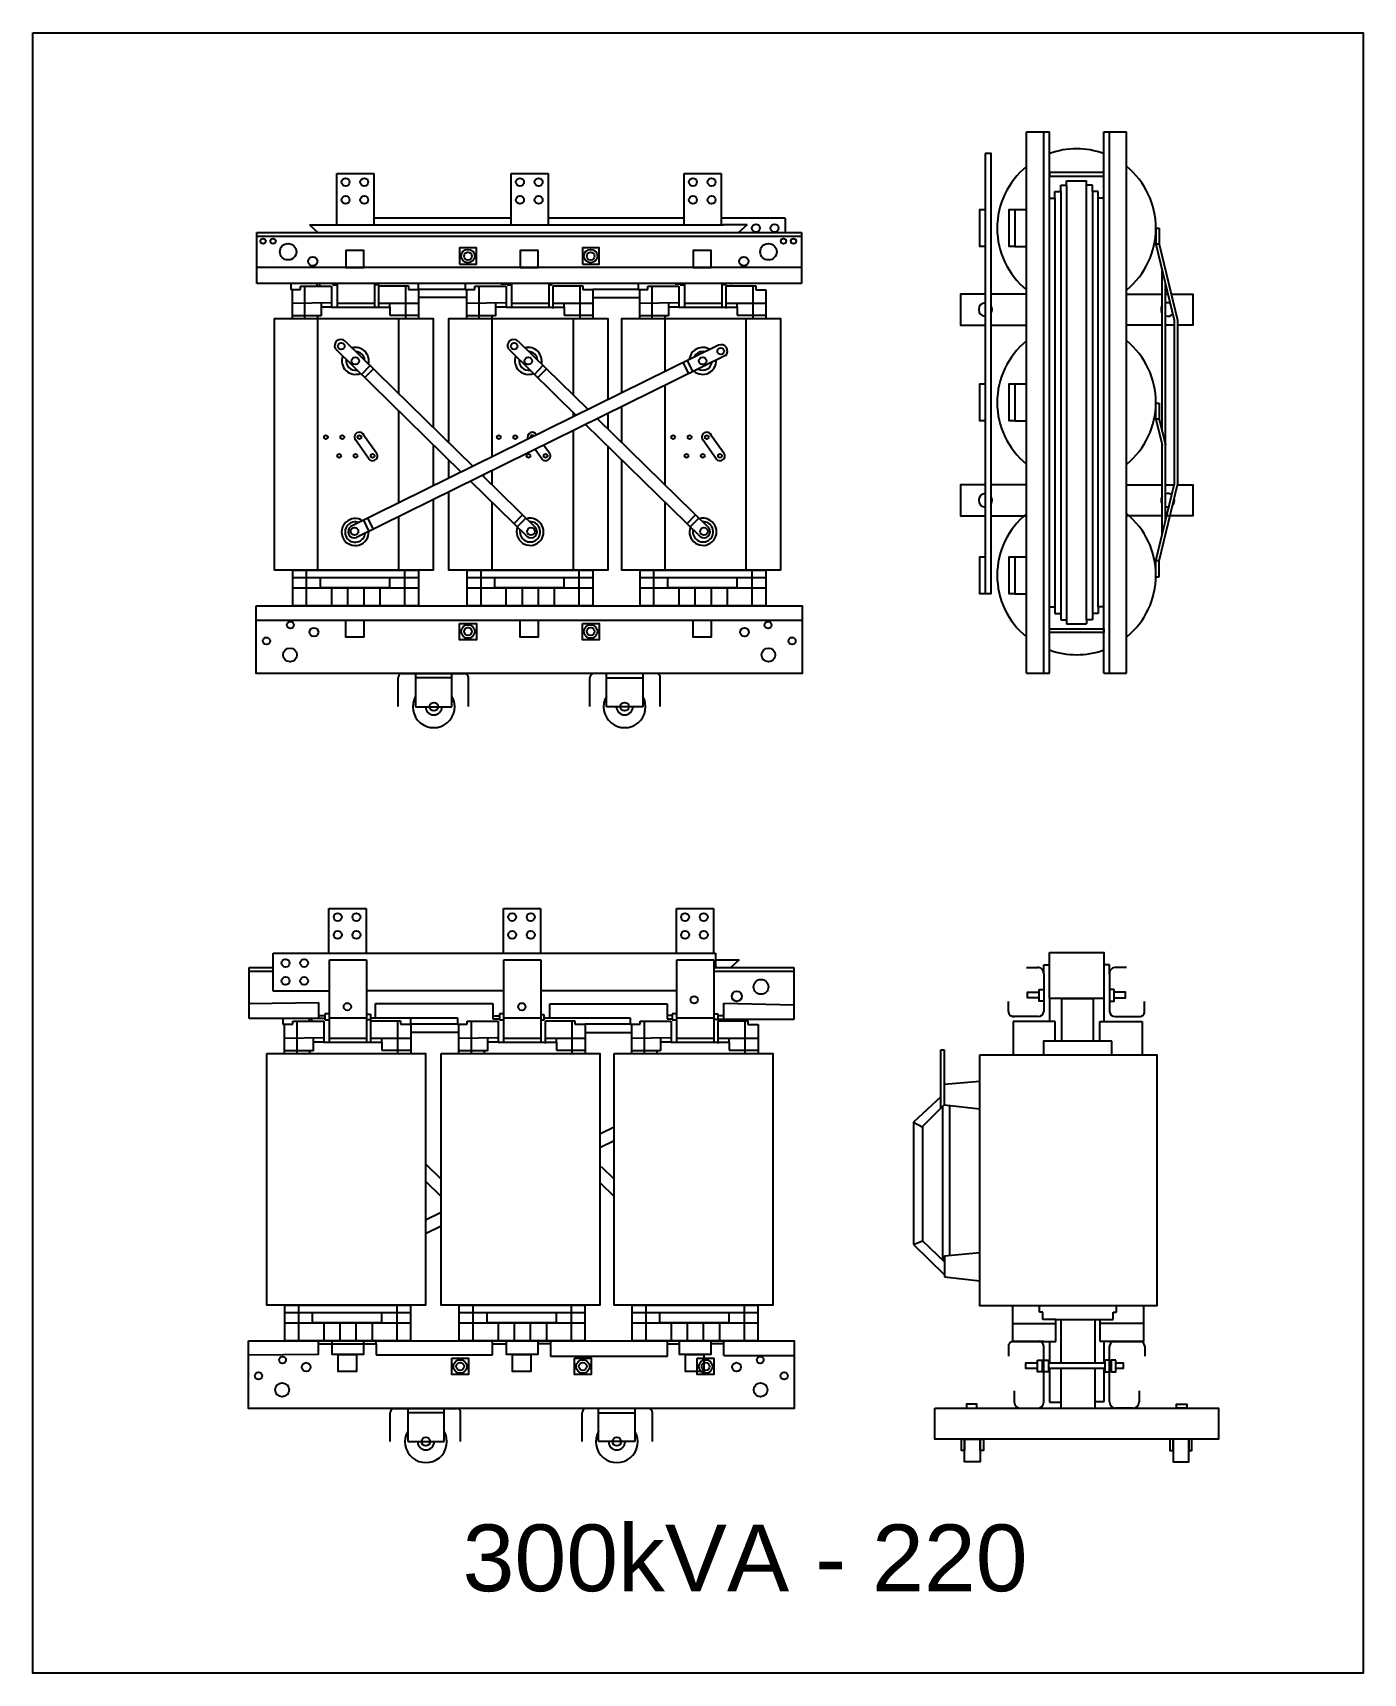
# Model space of a CAD drawing. Header units: millimetres. Extents: x 18098 to 54149, y 8095 to 18524.
# Drawn here: x 32515 to 35624, y 14689 to 18524 of the extents above; entities that cross this region are included whole.
import ezdxf

# ---------------------------------------------------------------- set-up
doc = ezdxf.new("R2010")
doc.units = ezdxf.units.MM
for name, color, linetype in [('BOBINA', 2, 'Continuous'), ('CULATRA', 1, 'Continuous'), ('DETALHE', 3, 'Continuous'), ('L1', 1, 'Continuous'), ('L2', 2, 'Continuous')]:
    doc.layers.add(name, color=color, linetype=linetype)
doc.styles.get("Standard").update_dxf_attribs({"font": 'arial.ttf'})

msp = doc.modelspace()

# ---------------------------------------------------------------- linework, layer by layer
at = {"layer": 'BOBINA'}
for points in [[(33451, 17432.3), (33451, 17267.7), (33080.1, 17267.7), (33080.1, 17856), (33451, 17856), (33451, 17601.2)], [(33487.6, 17565.4), (33487.6, 17856), (33858.6, 17856), (33858.6, 17665.4)], [(33891.7, 17681.7), (33891.7, 17856), (34262.6, 17856), (34262.6, 17267.7), (33891.7, 17267.7), (33891.7, 17434)], [(33891.7, 17565.4), (33891.7, 17649.6)], [(33858.6, 17633.3), (33858.6, 17597.9)], [(33451, 17560.9), (33451, 17521.7)], [(33487.6, 17482.5), (33487.6, 17525.1)], [(33858.6, 17557.5), (33858.6, 17450.3)], [(33891.7, 17434), (33891.7, 17525.1)], [(33451, 17521.7), (33451, 17464.4)], [(33858.6, 17450.3), (33858.6, 17267.7), (33487.6, 17267.7), (33487.6, 17450.3)]]:
    msp.add_lwpolyline(points, dxfattribs=at)
for points in [[(33061.8, 16138.2), (33432.7, 16138.2), (33432.7, 15549.8), (33061.8, 15549.8)], [(33469.3, 16138.2), (33840.3, 16138.2), (33840.3, 15549.8), (33469.3, 15549.8)], [(33873.4, 16138.2), (34244.3, 16138.2), (34244.3, 15549.8), (33873.4, 15549.8)], [(34727.9, 16135), (35141.4, 16135), (35141.4, 15547.7), (34727.9, 15547.7)]]:
    msp.add_lwpolyline(points, close=True, dxfattribs=at)
at = {"layer": 'CULATRA'}
for p, q in [((33161.9, 18074.4), (33181.6, 18056.9)), ((33633.3, 18090.6), (33312.3, 18090.6)), ((34037.3, 18090.6), (33719.8, 18090.6)), ((34273.1, 18090.6), (34123.9, 18090.6)), ((34184.3, 18074.4), (34128.5, 18074.4)), ((34184.3, 18074.4), (34164.5, 18056.9)), ((34273.1, 18090.6), (34273.1, 18056.9)), ((33038.8, 17937.9), (33038.8, 18056.9)), ((33038.8, 18056.9), (34311.5, 18056.9)), ((33038.8, 18048.2), (34311.5, 18048.2)), ((34311.5, 18056.9), (34311.5, 17937.9)), ((34311.5, 17975.2), (33038.8, 17975.2)), ((34311.5, 17937.9), (33038.8, 17937.9)), ((33118.2, 17937.9), (33118.2, 17924)), ((33118.2, 17924), (33121.9, 17924)), ((33179.1, 17937.9), (33179.1, 17931.6)), ((33185.2, 17937.9), (33185.2, 17931.6)), ((33216.3, 17937.9), (33216.3, 17934.7)), ((33216.3, 17934.7), (33226.9, 17934.7)), ((33322.3, 17934.2), (33313.4, 17934.2)), ((33322.3, 17937.9), (33322.3, 17934.2)), ((33416.7, 17924), (33416.7, 17938.8)), ((33525.7, 17924), (33416.7, 17924)), ((33525.7, 17937.9), (33525.7, 17924)), ((33525.7, 17924), (33529.4, 17924)), ((33608.6, 17937.9), (33608.6, 17937.1)), ((33608.6, 17937.1), (33623.8, 17937.1)), ((33623.8, 17937.9), (33623.8, 17934.7)), ((33623.8, 17934.7), (33634.5, 17934.7)), ((33727.7, 17933.8), (33720.9, 17933.8)), ((33727.7, 17937.9), (33727.7, 17933.8)), ((33929.8, 17924), (33824.2, 17924)), ((33929.8, 17938.8), (33929.8, 17924)), ((33929.8, 17924), (33933.5, 17924)), ((34015.9, 17937.9), (34015.9, 17936.5)), ((34015.9, 17936.5), (34027.9, 17936.5)), ((34027.9, 17937.9), (34027.9, 17934.7)), ((34027.9, 17934.7), (34038.5, 17934.7)), ((34134.2, 17934.9), (34125, 17934.9)), ((34134.2, 17937.9), (34134.2, 17934.9)), ((34148, 17935.2), (34148, 17937.9)), ((33416.7, 17905.7), (33529.4, 17905.7)), ((33824.2, 17904.8), (33933.5, 17904.8)), ((33180.5, 17856), (33180.5, 17267.7)), ((33370.1, 17856), (33370.1, 17680.5)), ((33588, 17856), (33588, 17583.7)), ((33777.6, 17856), (33777.6, 17677.1)), ((33992.1, 17856), (33992.1, 17731.3)), ((34181.7, 17856), (34181.7, 17267.7)), ((33245.2, 17802.9), (33543.9, 17510.2)), ((34117.6, 17793.2), (33258.4, 17369.4)), ((33649.3, 17802.9), (33812.7, 17642.8)), ((33222.4, 17784.8), (33516.5, 17496.7)), ((34133.6, 17769), (33271.8, 17343.9)), ((33626.5, 17784.8), (33785.3, 17629.3)), ((34044.5, 17757.1), (34057.3, 17731.2)), ((33303.4, 17745.9), (33283.2, 17725.3)), ((33311.2, 17738.2), (33291.1, 17717.6)), ((33707.4, 17745.9), (33687.3, 17725.3)), ((33715.3, 17738.2), (33695.1, 17717.6)), ((34034.7, 17752.2), (34047.5, 17726.4)), ((33992.1, 17699.2), (33992.1, 17467)), ((33370.1, 17640.2), (33370.1, 17442.5)), ((33777.6, 17636.8), (33777.6, 17625.5)), ((33807.1, 17607.9), (34074.4, 17346.1)), ((33834.5, 17621.4), (34095, 17366.2)), ((33300.7, 17527.6), (33269.2, 17571.9)), ((33286.7, 17586.4), (33318.7, 17541.5)), ((33588, 17583.7), (33588, 17532)), ((33690.8, 17586.4), (33692.7, 17583.6)), ((33777.6, 17593.4), (33777.6, 17445.8)), ((34112.3, 17527.6), (34080.8, 17571.9)), ((34098.3, 17586.4), (34130.3, 17541.5)), ((33704.8, 17527.6), (33689.1, 17549.7)), ((33709.7, 17559.9), (33722.8, 17541.5)), ((33565.8, 17488.9), (33691, 17366.2)), ((33568.5, 17490.2), (33568.5, 17486.2)), ((33588, 17499.9), (33588, 17467)), ((33538.4, 17475.4), (33670.4, 17346.1)), ((33370.1, 17442.5), (33370.1, 17424.5)), ((33588, 17426.7), (33588, 17267.7)), ((33777.6, 17445.8), (33777.6, 17267.7)), ((33992.1, 17426.7), (33992.1, 17384.4)), ((33287.9, 17384.1), (33300.8, 17358.3)), ((33297.5, 17388.9), (33310.4, 17363.1)), ((33370.1, 17392.4), (33370.1, 17267.7)), ((33659.7, 17396.8), (33639.6, 17376.2)), ((33667.4, 17389.3), (33647.2, 17368.7)), ((33992.1, 17384.4), (33992.1, 17267.7)), ((34063.8, 17396.8), (34043.6, 17376.2)), ((34071.5, 17389.3), (34051.3, 17368.7)), ((33037.5, 17150.6), (34312.9, 17150.6)), ((33409.7, 17026.3), (33409.7, 16948.5)), ((33494.7, 16948.5), (33494.7, 17026.3)), ((33855.7, 16948.5), (33855.7, 17026.3)), ((33940.6, 17026.3), (33940.6, 16948.5)), ((33494.7, 17015.7), (33409.7, 17015.7)), ((33855.7, 17015.7), (33940.6, 17015.7)), ((33409.7, 16948.5), (33494.7, 16948.5)), ((33940.6, 16948.5), (33855.7, 16948.5)), ((34110.2, 16372.7), (34110.2, 16339)), ((33020.5, 16220), (33020.5, 16339)), ((33020.5, 16339), (33077.3, 16339)), ((34106.7, 16339), (34293.2, 16339)), ((34110.2, 16356.5), (34166, 16356.5)), ((34166, 16356.5), (34146.2, 16339)), ((34293.2, 16339), (34293.2, 16217.3)), ((33020.5, 16330.3), (33077.3, 16330.3)), ((34106.7, 16330.3), (34293.2, 16330.3)), ((33020.5, 16254.5), (33182.5, 16257.4)), ((33182.5, 16257.4), (33182.5, 16220)), ((33295.1, 16284.7), (33616.2, 16284.7)), ((33702.6, 16284.7), (34020.2, 16284.7)), ((33198, 16220), (33020.5, 16220)), ((33099.9, 16220), (33099.9, 16206.1)), ((33160.8, 16220), (33160.8, 16213.7)), ((33166.9, 16220), (33166.9, 16213.7)), ((33182.5, 16226.3), (33198, 16226.3)), ((33208.6, 16230.9), (33198, 16230.9)), ((33198, 16230.9), (33198, 16216.8)), ((33295.1, 16229.6), (33304, 16229.6)), ((33304, 16229.6), (33304, 16216.3)), ((33304, 16220.9), (33507.4, 16220.9)), ((33316.1, 16220.9), (33316.1, 16254.6)), ((33316.1, 16254.6), (33590.3, 16254.6)), ((33398.4, 16206.1), (33398.4, 16220.9)), ((33507.4, 16220.9), (33507.4, 16206.1)), ((33590.3, 16254.6), (33590.3, 16219.2)), ((33590.3, 16226.2), (33605.5, 16226.2)), ((33590.3, 16219.2), (33605.5, 16219.2)), ((33616.2, 16230.9), (33605.5, 16230.9)), ((33605.5, 16230.9), (33605.5, 16216.8)), ((33702.6, 16229.2), (33709.4, 16229.2)), ((33709.4, 16229.2), (33709.4, 16215.9)), ((33709.4, 16220.9), (33911.5, 16220.9)), ((33723.8, 16220.9), (33723.8, 16254.3)), ((33723.8, 16254.3), (33997.6, 16254.3)), ((33911.5, 16220.9), (33911.5, 16206.1)), ((33997.6, 16254.3), (33997.6, 16218.6)), ((34009.6, 16226.7), (33997.6, 16226.7)), ((34020.2, 16230.9), (34009.6, 16230.9)), ((34009.6, 16230.9), (34009.6, 16216.8)), ((34106.7, 16230.5), (34115.9, 16230.5)), ((34115.9, 16230.5), (34115.9, 16217.1)), ((34115.9, 16226.3), (34129.7, 16226.3)), ((34129.7, 16217.3), (34129.7, 16255.7)), ((34129.7, 16255.7), (34293.2, 16251.8)), ((33099.9, 16206.1), (33103.6, 16206.1)), ((33198, 16216.8), (33208.6, 16216.8)), ((33304, 16216.3), (33295.1, 16216.3)), ((33507.4, 16206.1), (33398.4, 16206.1)), ((33398.4, 16187.8), (33511.1, 16187.8)), ((33507.4, 16206.1), (33511.1, 16206.1)), ((33605.5, 16216.8), (33616.2, 16216.8)), ((33709.4, 16215.9), (33702.6, 16215.9)), ((33911.5, 16206.1), (33805.9, 16206.1)), ((33805.9, 16186.9), (33915.2, 16186.9)), ((33911.5, 16206.1), (33915.2, 16206.1)), ((33997.6, 16218.6), (34009.6, 16218.6)), ((34009.6, 16216.8), (34020.2, 16216.8)), ((34115.9, 16217.1), (34106.7, 16217.1)), ((34293.2, 16217.3), (34116.6, 16217.3)), ((34804.7, 15547.7), (34804.7, 15465)), ((34867.5, 15533.2), (34867.5, 15547.7)), ((34875.7, 15533.2), (34867.5, 15533.2)), ((34875.7, 15515.9), (34875.7, 15533.2)), ((35039.4, 15515.9), (35039.4, 15533.2)), ((35039.4, 15533.2), (35047.6, 15533.2)), ((35047.6, 15533.2), (35047.6, 15547.7)), ((35110.4, 15547.7), (35110.4, 15465)), ((34804.7, 15506.4), (34905.7, 15506.4)), ((34905.7, 15515.9), (34875.7, 15515.9)), ((34905.7, 15465), (34905.7, 15515.9)), ((34905.7, 15515.9), (35009.4, 15515.9)), ((34917.7, 15515.9), (34917.7, 15414.7)), ((34997.2, 15515.9), (34997.2, 15414.7)), ((35009.4, 15465), (35009.4, 15515.9)), ((35009.4, 15515.9), (35039.4, 15515.9)), ((35110.4, 15506.4), (35009.4, 15506.4)), ((33183.1, 15434.3), (33183.1, 15466.2)), ((33183.1, 15459), (33214.8, 15459)), ((33214.8, 15459), (33317.5, 15459)), ((33317.5, 15459), (33317.5, 15466.2)), ((33317.5, 15459), (33317.5, 15433.3)), ((33589.5, 15433.3), (33589.5, 15466.2)), ((33589.5, 15459.3), (33622.3, 15459.3)), ((33695.7, 15459.7), (33725, 15459.7)), ((33725, 15466.2), (33725, 15430.4)), ((33998.1, 15430.4), (33998.1, 15466.2)), ((33998.1, 15459.2), (34026.4, 15459.2)), ((34099.7, 15459.9), (34129.9, 15459.9)), ((34129.9, 15431.9), (34129.9, 15466.2)), ((34891.2, 15465), (34891.2, 15414.7)), ((35019, 15414.7), (35019, 15465)), ((33183.1, 15434.3), (33019.2, 15432.8)), ((33317.5, 15433.3), (33589.5, 15433.3)), ((33725, 15430.4), (33998.1, 15430.4)), ((34129.9, 15431.9), (34294.6, 15431.9)), ((34891.2, 15401.4), (34891.2, 15322.5)), ((34917.7, 15401.4), (34917.7, 15308.8)), ((34997.2, 15401.4), (34997.2, 15308.8)), ((35019, 15324.7), (35019, 15401.4)), ((33391.4, 15308.4), (33391.4, 15230.6)), ((33476.4, 15230.6), (33476.4, 15308.4)), ((33837.4, 15230.6), (33837.4, 15308.4)), ((33922.3, 15308.4), (33922.3, 15230.6)), ((34891.2, 15322.5), (34917.7, 15322.5)), ((34997.2, 15324.7), (35019, 15324.7)), ((33476.4, 15297.8), (33391.4, 15297.8)), ((33837.4, 15297.8), (33922.3, 15297.8)), ((33391.4, 15230.6), (33476.4, 15230.6)), ((33922.3, 15230.6), (33837.4, 15230.6))]:
    msp.add_line(p, q, dxfattribs=at)
for points in [[(33512.5, 17982.5), (33551.7, 17982.5), (33551.7, 18020.8), (33512.5, 18020.8)], [(33799.4, 17982.5), (33838.5, 17982.5), (33838.5, 18020.8), (33799.4, 18020.8)], [(33037.5, 17184.1), (34312.9, 17184.1), (34312.9, 17026.3), (33037.5, 17026.3)], [(33512.5, 17143.3), (33551.7, 17143.3), (33551.7, 17105.1), (33512.5, 17105.1)], [(33799.4, 17143.3), (33838.5, 17143.3), (33838.5, 17105.1), (33799.4, 17105.1)], [(33019.2, 15466.2), (34294.6, 15466.2), (34294.6, 15308.4), (33019.2, 15308.4)], [(33494.2, 15425.5), (33533.4, 15425.5), (33533.4, 15387.2), (33494.2, 15387.2)], [(33781.1, 15425.5), (33820.2, 15425.5), (33820.2, 15387.2), (33781.1, 15387.2)], [(34067.8, 15425.5), (34107, 15425.5), (34107, 15387.2), (34067.8, 15387.2)], [(34622.8, 15308.8), (35285.9, 15308.8), (35285.9, 15236.5), (34622.8, 15236.5)], [(34697, 15308.8), (34721.1, 15308.8), (34721.1, 15317.8), (34697, 15317.8)], [(35211.7, 15308.8), (35187.6, 15308.8), (35187.6, 15317.8), (35211.7, 15317.8)], [(34685, 15236.5), (34692.4, 15236.5), (34692.4, 15209.9), (34685, 15209.9)], [(34692.4, 15236.5), (34729.1, 15236.5), (34729.1, 15183.4), (34692.4, 15183.4)], [(34729.1, 15236.5), (34736.5, 15236.5), (34736.5, 15209.9), (34729.1, 15209.9)], [(35179.7, 15236.5), (35172.2, 15236.5), (35172.2, 15209.9), (35179.7, 15209.9)], [(35216.3, 15236.5), (35179.7, 15236.5), (35179.7, 15183.4), (35216.3, 15183.4)], [(35223.8, 15236.5), (35216.3, 15236.5), (35216.3, 15209.9), (35223.8, 15209.9)]]:
    msp.add_lwpolyline(points, close=True, dxfattribs=at)
for points in [[(34740.9, 17912.9), (34682.9, 17912.9), (34682.9, 17840.6), (34740.9, 17840.6)], [(34837.1, 17912.9), (34754.7, 17912.9)], [(35071.2, 17912.9), (35154.1, 17912.9)], [(35161.9, 17912.9), (35167.9, 17912.9)], [(35175.6, 17912.9), (35225.5, 17912.9), (35225.5, 17840.6), (35190.3, 17840.6)], [(34754.7, 17840.6), (34837.1, 17840.6)], [(35154.1, 17840.6), (35071.2, 17840.6)], [(35182.6, 17840.6), (35161.9, 17840.6)], [(34740.9, 17467), (34682.9, 17467), (34682.9, 17394.7), (34740.9, 17394.7)], [(34837.1, 17467), (34754.7, 17467)], [(35071.2, 17467), (35154.1, 17467)], [(35161.9, 17467), (35182.6, 17467)], [(35190.3, 17467), (35225.5, 17467), (35225.5, 17394.7), (35161.9, 17394.7)], [(34754.7, 17394.7), (34837.1, 17394.7)], [(35154.1, 17394.7), (35071.2, 17394.7)]]:
    msp.add_lwpolyline(points, dxfattribs=at)
for centre, radius in [((33053.3, 18036.6), 6.21), ((33076.6, 18036.6), 6.21), ((33111.9, 18011.8), 19.2), ((34234.3, 18011.8), 19.2), ((34269.5, 18036.6), 6.21), ((34292.8, 18036.6), 6.21), ((33169.4, 17989.5), 10.8), ((33532.1, 18001.7), 15.8), ((33532.1, 18001.7), 9.16), ((33818.9, 18001.7), 15.8), ((33818.9, 18001.7), 9.16), ((34176.8, 17989.5), 10.8), ((33236.1, 17791.3), 7.78), ((33640.1, 17791.3), 7.78), ((33269, 17756.7), 8.67), ((33673.1, 17756.7), 8.67), ((34080.6, 17756.7), 8.67), ((34122.7, 17779.3), 7.78), ((33200.2, 17578.5), 4.45), ((33238.5, 17578.5), 4.45), ((33278.5, 17578.5), 4.45), ((33604.2, 17578.5), 4.45), ((33642.6, 17578.5), 4.45), ((34011.7, 17578.5), 4.45), ((34050.1, 17578.5), 4.45), ((34090.1, 17578.5), 4.45), ((33231.1, 17534.9), 4.45), ((33269.4, 17534.9), 4.45), ((33309.4, 17534.9), 4.45), ((33673.5, 17534.9), 4.45), ((33713.5, 17534.9), 4.45), ((34042.6, 17534.9), 4.45), ((34081, 17534.9), 4.45), ((34121, 17534.9), 4.45), ((33267, 17358.1), 8.94), ((33679.4, 17358.1), 8.94), ((34083.4, 17358.1), 8.94), ((33117.1, 17139.4), 8.06), ((33532.1, 17124.2), 15.8), ((33818.9, 17124.2), 15.8), ((34233.3, 17139.4), 8.06), ((33061.1, 17102.1), 8.48), ((33172.3, 17122.9), 10.2), ((33532.1, 17124.2), 9.16), ((33818.9, 17124.2), 9.16), ((34178.1, 17122.9), 10.2), ((34289.3, 17102.1), 8.48), ((33116.3, 17069.4), 16.1), ((34234.1, 17069.4), 16.1), ((33452.2, 16948.5), 10.1), ((33898.2, 16948.5), 10.1), ((34216.9, 16293.6), 17.4), ((34060.7, 16263.4), 8.61), ((34160.5, 16271.5), 11.8), ((33250.3, 16247.2), 8.61), ((33657.8, 16247.2), 8.61), ((33098.8, 15421.6), 8.06), ((33154, 15405), 10.2), ((33513.8, 15406.3), 15.8), ((33513.8, 15406.3), 9.16), ((33800.6, 15406.3), 15.8), ((33800.6, 15406.3), 9.16), ((34087.4, 15406.3), 15.8), ((34087.4, 15406.3), 9.16), ((34159.8, 15405), 10.2), ((34215, 15421.6), 8.06), ((33042.8, 15384.2), 8.48), ((34271, 15384.2), 8.48), ((33098, 15351.6), 16.1), ((34215.8, 15351.6), 16.1), ((33433.9, 15230.6), 10.1), ((33879.9, 15230.6), 10.1)]:
    msp.add_circle(centre, radius, dxfattribs=at)
for centre, radius, start, end in [((33235.1, 17792.2), 14.7, 46.642, 210.024), ((33639.2, 17792.2), 14.7, 46.642, 210.024), ((34123.8, 17779.9), 14.7, 311.8674, 115.2494), ((33269, 17756.7), 31.5, 159.0021, 292.1868), ((33269, 17756.7), 31.5, 159.0021, 292.1868), ((33269, 17756.7), 21.7, 170.7808, 280.4081), ((33269, 17756.7), 31.5, 346.7722, 104.4167), ((33269, 17756.7), 31.5, 346.7722, 104.4167), ((33269, 17756.7), 21.7, 4.2638, 86.9251), ((33673.1, 17756.7), 31.5, 159.0021, 292.1868), ((33673.1, 17756.7), 31.5, 159.0021, 292.1868), ((33673.1, 17756.7), 21.7, 170.7808, 280.4081), ((33673.1, 17756.7), 31.5, 346.7722, 104.4167), ((33673.1, 17756.7), 31.5, 346.7722, 104.4167), ((33673.1, 17756.7), 21.7, 4.2638, 86.9251), ((34080.6, 17756.7), 31.5, 57.4747, 175.1192), ((34080.6, 17756.7), 31.5, 57.4747, 175.1192), ((34080.6, 17756.7), 31.5, 229.7046, 2.8893), ((34080.6, 17756.7), 31.5, 229.7046, 2.8893), ((34080.6, 17756.7), 21.7, 74.9663, 157.6276), ((34080.6, 17756.7), 21.7, 241.4833, 351.1106), ((33278.5, 17578.5), 11.4, 26.9095, 215.3387), ((33682.6, 17578.5), 11.4, 26.9095, 205.7743), ((33682.6, 17578.5), 4.45, 27.4774, 205.0295), ((34090.1, 17578.5), 11.4, 26.9095, 215.3387), ((33309.4, 17534.9), 11.4, 210.637, 35.4323), ((33713.5, 17534.9), 11.4, 210.637, 35.4323), ((34121, 17534.9), 11.4, 210.637, 35.4323), ((33268.6, 17356.6), 31.7, 56.8542, 2.7277), ((33268.6, 17356.6), 23.7, 69.111, 353.8189), ((33266.7, 17357.5), 14.5, 124.871, 290.4644), ((33677.3, 17357.2), 31.7, 159.3603, 105.2339), ((33677.3, 17357.2), 23.7, 168.2691, 92.9771), ((34081.4, 17357.2), 31.7, 159.3603, 105.2339), ((34081.4, 17357.2), 23.7, 168.2691, 92.9771), ((33679.4, 17357.5), 14.5, 231.6236, 37.217), ((34083.5, 17357.5), 14.5, 231.6236, 37.217), ((33452.2, 16948.5), 49, 150.1435, 29.8565), ((33452.2, 16948.5), 19.3, 180, 0), ((33898.2, 16948.5), 49, 150.1435, 29.8565), ((33898.2, 16948.5), 19.3, 180, 0), ((33433.9, 15230.6), 49, 150.1435, 29.8565), ((33433.9, 15230.6), 19.3, 180, 0), ((33879.9, 15230.6), 49, 150.1435, 29.8565), ((33879.9, 15230.6), 19.3, 180, 0)]:
    msp.add_arc(centre, radius, start, end, dxfattribs=at)
at = {"layer": 'DETALHE'}
for p, q in [((33377.4, 17026.3), (33524.7, 17026.3)), ((33973, 17026.3), (33825.7, 17026.3)), ((33368.8, 16949.1), (33368.8, 17015.8)), ((33533.3, 16949.1), (33533.3, 17015.8)), ((33817.1, 16949.1), (33817.1, 17015.8)), ((33981.6, 16949.1), (33981.6, 17015.8)), ((34837.1, 16339.1), (34863.6, 16339.1)), ((35071.2, 16339.1), (35044.7, 16339.1)), ((34877.5, 16324.4), (34877.5, 16235.8)), ((35030.9, 16324.4), (35030.9, 16235.8)), ((34795.2, 16235.8), (34795.2, 16259.2)), ((35113.2, 16235.8), (35113.2, 16259.2)), ((34864.2, 16224.2), (34804.7, 16224.2)), ((35044.2, 16224.2), (35103.6, 16224.2)), ((34795.2, 15453.4), (34795.2, 15430)), ((34804.7, 15465), (34905.7, 15465)), ((34877.5, 15465), (34804.7, 15465)), ((34877.5, 15323.4), (34877.5, 15453.4)), ((35110.4, 15465), (35009.4, 15465)), ((35104, 15465), (35009.4, 15465)), ((35031.3, 15465), (35104, 15465)), ((35031.3, 15323.4), (35031.3, 15453.4)), ((35113.5, 15453.4), (35113.5, 15430)), ((34808.5, 15349.3), (34808.5, 15323.4)), ((35100.3, 15349.3), (35100.3, 15323.4)), ((33359.1, 15308.4), (33506.4, 15308.4)), ((33954.7, 15308.4), (33807.4, 15308.4)), ((34822.3, 15308.8), (34863.6, 15308.8)), ((35086.4, 15308.8), (35045.1, 15308.8)), ((33350.5, 15231.3), (33350.5, 15297.9)), ((33515, 15231.3), (33515, 15297.9)), ((33798.8, 15231.3), (33798.8, 15297.9)), ((33963.3, 15231.3), (33963.3, 15297.9))]:
    msp.add_line(p, q, dxfattribs=at)
for centre, radius, start, end in [((33379.5, 17015.8), 10.7, 101.207, 180), ((33522.6, 17015.8), 10.7, 0, 78.793), ((33827.8, 17015.8), 10.7, 101.207, 180), ((33970.9, 17015.8), 10.7, 0, 78.793), ((34862.8, 16324.4), 14.7, 0, 93.3125), ((35045.6, 16324.4), 14.7, 86.6875, 180), ((34806.9, 16235.8), 11.7, 180, 277.5762), ((34864.2, 16237.5), 13.3, 269.8365, 352.5873), ((35044.1, 16237.5), 13.3, 187.4127, 270.1635), ((35101.4, 16235.8), 11.7, 262.4238, 0), ((34806.9, 15453.4), 11.7, 82.4238, 180), ((34865.7, 15453.4), 11.7, 0, 97.5762), ((35043, 15453.4), 11.7, 82.4238, 180), ((35101.8, 15453.4), 11.7, 0, 97.5762), ((33361.2, 15297.9), 10.7, 101.207, 180), ((33504.3, 15297.9), 10.7, 0, 78.793), ((33809.5, 15297.9), 10.7, 101.207, 180), ((33952.6, 15297.9), 10.7, 0, 78.793), ((34823.2, 15323.4), 14.7, 180, 273.3125), ((34862.8, 15323.4), 14.7, 266.6875, 0), ((35046, 15323.4), 14.7, 180, 273.3125), ((35085.6, 15323.4), 14.7, 266.6875, 0)]:
    msp.add_arc(centre, radius, start, end, dxfattribs=at)
at = {"layer": 'L1'}
for p, q in [((34837.1, 17027.1), (34837.1, 18292)), ((34837.1, 18292), (34890.7, 18292)), ((34877.5, 17027.1), (34877.5, 18292)), ((34890.7, 17027.1), (34890.7, 18292)), ((35017.6, 17027.1), (35017.6, 18292)), ((35017.6, 18292), (35071.2, 18292)), ((35030.9, 17027.1), (35030.9, 18292)), ((35071.2, 17027.1), (35071.2, 18292)), ((33225.7, 18074.4), (33225.7, 18194.5)), ((33225.7, 18194.5), (33312.3, 18194.5)), ((33312.3, 18194.5), (33312.3, 18074.4)), ((33633.3, 18074.4), (33633.3, 18194.5)), ((33633.3, 18194.5), (33719.8, 18194.5)), ((33719.8, 18194.5), (33719.8, 18074.4)), ((34037.3, 18074.4), (34037.3, 18194.5)), ((34037.3, 18194.5), (34123.9, 18194.5)), ((34123.9, 18194.5), (34123.9, 18074.4)), ((34930.9, 18167.7), (34930.9, 18177.3)), ((34930.9, 18177.3), (34977.5, 18177.3)), ((34977.5, 18167.7), (34977.5, 18177.3)), ((34890.5, 18137.3), (34903.6, 18137.3)), ((34903.6, 18137.3), (34903.6, 18152.5)), ((34903.6, 18152.5), (34917.2, 18152.5)), ((34903.6, 18137.3), (34903.6, 17181.7)), ((34917.2, 18152.5), (34917.2, 18167.7)), ((34917.2, 18167.7), (34930.9, 18167.7)), ((34917.2, 18152.5), (34917.2, 17166.5)), ((34930.9, 18167.7), (34930.9, 17151.3)), ((34991.1, 18167.7), (34977.5, 18167.7)), ((34977.5, 17151.3), (34977.5, 18167.7)), ((34991.1, 18152.5), (34991.1, 18167.7)), ((35004.8, 18152.5), (34991.1, 18152.5)), ((34991.1, 18152.5), (34991.1, 17166.5)), ((35004.8, 18137.3), (35004.8, 18152.5)), ((35017.8, 18137.3), (35004.8, 18137.3)), ((35004.8, 17181.7), (35004.8, 18137.3)), ((34809.9, 18110.3), (34837.1, 18110.3)), ((33161.9, 18074.4), (34128.5, 18074.4)), ((35139.6, 18067), (35139.6, 18029.7)), ((35139.6, 18067), (35147.4, 18067)), ((35147.4, 18067), (35147.4, 18029.7)), ((34809.9, 18023.8), (34837.1, 18023.8)), ((35139.6, 18029.7), (35182.6, 17852.2)), ((35147.4, 18029.7), (35139.6, 18029.7)), ((35147.4, 18029.7), (35190.3, 17852)), ((35154.1, 17592.7), (35154.1, 17968.3)), ((33121.9, 17856), (33121.9, 17924)), ((33121.9, 17924), (33140.9, 17924)), ((33140.9, 17924), (33140.9, 17931.6)), ((33140.9, 17931.6), (33213.6, 17931.6)), ((33140.9, 17924), (33140.9, 17924)), ((33150.4, 17931.6), (33150.4, 17856)), ((33213.6, 17931.6), (33213.6, 17924)), ((33213.6, 17924), (33213.6, 17882.1)), ((33226.9, 17882.1), (33226.9, 17937.9)), ((33313.4, 17937.9), (33313.4, 17882.1)), ((33323.8, 17882.1), (33323.8, 17932)), ((33323.8, 17932), (33392.9, 17932)), ((33385.8, 17932), (33385.8, 17856)), ((33392.9, 17932), (33392.9, 17924)), ((33392.9, 17924), (33416.7, 17924)), ((33416.7, 17924), (33416.7, 17856)), ((33529.4, 17856), (33529.4, 17924)), ((33529.4, 17924), (33548.4, 17924)), ((33548.4, 17924), (33548.4, 17931.6)), ((33548.4, 17931.6), (33621.1, 17931.6)), ((33548.4, 17924), (33548.4, 17924)), ((33557.9, 17931.6), (33557.9, 17856)), ((33621.1, 17931.6), (33621.1, 17924)), ((33621.1, 17924), (33621.1, 17882.1)), ((33634.5, 17882.1), (33634.5, 17937.9)), ((33720.9, 17937.9), (33720.9, 17882.1)), ((33731.3, 17879.2), (33731.3, 17932)), ((33731.3, 17932), (33800.4, 17932)), ((33793.3, 17932), (33793.3, 17856)), ((33800.4, 17932), (33800.4, 17924)), ((33800.4, 17924), (33824.2, 17924)), ((33824.2, 17924), (33824.2, 17856)), ((33933.5, 17856), (33933.5, 17924)), ((33933.5, 17924), (33952.5, 17924)), ((33952.5, 17924), (33952.5, 17931.6)), ((33952.5, 17931.6), (34025.2, 17931.6)), ((33952.5, 17924), (33952.5, 17924)), ((33962, 17931.6), (33962, 17856)), ((34025.2, 17931.6), (34025.2, 17924)), ((34025.2, 17924), (34025.2, 17882.1)), ((34038.5, 17882.1), (34038.5, 17937.9)), ((34125, 17937.9), (34125, 17882.1)), ((34135.4, 17879.2), (34135.4, 17932)), ((34135.4, 17932), (34204.5, 17932)), ((34197.4, 17932), (34197.4, 17856)), ((34204.5, 17932), (34204.5, 17923.2)), ((34204.5, 17923.2), (34228.3, 17923.2)), ((34228.3, 17923.2), (34228.3, 17856)), ((35161.9, 17560.6), (35161.9, 17937.6)), ((33121.9, 17891.7), (33213.6, 17893.2)), ((33188.9, 17892.8), (33188.9, 17862.1)), ((33213.6, 17882.1), (33188.9, 17882.1)), ((33213.6, 17882.1), (33349.5, 17882.1)), ((33226.9, 17891.5), (33313.4, 17891.5)), ((33323.8, 17891.6), (33416.7, 17891.6)), ((33349.5, 17882.1), (33349.5, 17891.6)), ((33349.5, 17882.1), (33349.5, 17863.7)), ((33529.4, 17891.7), (33621.1, 17893.2)), ((33596.4, 17892.8), (33596.4, 17862.1)), ((33621.1, 17882.1), (33596.4, 17882.1)), ((33621.1, 17882.1), (33757, 17882.1)), ((33634.5, 17891.5), (33720.9, 17891.5)), ((33731.3, 17891.6), (33824.2, 17891.6)), ((33757, 17882.1), (33757, 17891.6)), ((33757, 17882.1), (33757, 17863.7)), ((33933.5, 17891.7), (34025.2, 17893.2)), ((34000.5, 17892.8), (34000.5, 17862.1)), ((34025.2, 17882.1), (34000.5, 17882.1)), ((34025.2, 17882.1), (34161, 17882.1)), ((34038.5, 17891.5), (34125, 17891.5)), ((34135.4, 17891.6), (34228.3, 17891.6)), ((34161, 17882.1), (34161, 17891.6)), ((34161, 17882.1), (34161, 17863.7)), ((33188.9, 17862.1), (33121.9, 17862.1)), ((33180.5, 17862.1), (33180.5, 17856)), ((33349.5, 17863.7), (33416.7, 17863.7)), ((33596.4, 17862.1), (33529.4, 17862.1)), ((33588, 17862.1), (33588, 17856)), ((33757, 17863.7), (33824.2, 17863.7)), ((34000.5, 17862.1), (33933.5, 17862.1)), ((33992.1, 17862.1), (33992.1, 17856)), ((34161, 17863.7), (34228.3, 17863.7)), ((35182.6, 17852.2), (35182.6, 17466.9)), ((35190.3, 17852), (35190.3, 17467.1)), ((34809.9, 17702.8), (34837.1, 17702.8)), ((35139.6, 17620.8), (35139.6, 17658.1)), ((35139.6, 17658.1), (35147.4, 17658.1)), ((35147.4, 17658.1), (35147.4, 17620.8)), ((34809.9, 17616.3), (34837.1, 17616.3)), ((35139.6, 17620.8), (35154.1, 17560.8)), ((35147.4, 17620.8), (35139.6, 17620.8)), ((35147.4, 17620.8), (35161.9, 17560.6)), ((35154.1, 17349.3), (35154.1, 17560.8)), ((35161.9, 17381.4), (35161.9, 17560.6)), ((35139.6, 17289.3), (35182.6, 17466.9)), ((35147.4, 17289.3), (35190.3, 17467.1)), ((34809.9, 17298.7), (34837.1, 17298.7)), ((35139.6, 17252), (35139.6, 17289.3)), ((35147.4, 17289.3), (35139.6, 17289.3)), ((35147.4, 17252), (35147.4, 17289.3)), ((33122.7, 17250.1), (33416.3, 17250.1)), ((33122.7, 17225.9), (33416.3, 17225.9)), ((33213.3, 17225.9), (33213.3, 17184.1)), ((33251, 17225.9), (33251, 17184.1)), ((33288.6, 17225.9), (33288.6, 17184.1)), ((33326.3, 17225.9), (33326.3, 17184.1)), ((33530.2, 17250.1), (33823.8, 17250.1)), ((33530.2, 17225.9), (33823.8, 17225.9)), ((33620.8, 17225.9), (33620.8, 17184.1)), ((33658.5, 17225.9), (33658.5, 17184.1)), ((33696.1, 17225.9), (33696.1, 17184.1)), ((33733.8, 17225.9), (33733.8, 17184.1)), ((33934.3, 17250.1), (34227.9, 17250.1)), ((33934.3, 17225.9), (34227.9, 17225.9)), ((34024.9, 17225.9), (34024.9, 17184.1)), ((34062.5, 17225.9), (34062.5, 17184.1)), ((34100.2, 17225.9), (34100.2, 17184.1)), ((34137.9, 17225.9), (34137.9, 17184.1)), ((35139.6, 17252), (35147.4, 17252)), ((34809.9, 17212.2), (34837.1, 17212.2)), ((34890.5, 17181.7), (34903.6, 17181.7)), ((34903.6, 17181.7), (34903.6, 17166.5)), ((35017.8, 17181.7), (35004.8, 17181.7)), ((35004.8, 17181.7), (35004.8, 17166.5)), ((34903.6, 17166.5), (34917.2, 17166.5)), ((34917.2, 17166.5), (34917.2, 17151.3)), ((34917.2, 17151.3), (34930.9, 17151.3)), ((34930.9, 17151.3), (34930.9, 17141.8)), ((34930.9, 17141.8), (34977.5, 17141.8)), ((34977.5, 17151.3), (34977.5, 17141.8)), ((34991.1, 17151.3), (34977.5, 17151.3)), ((35004.8, 17166.5), (34991.1, 17166.5)), ((34991.1, 17166.5), (34991.1, 17151.3)), ((34837.1, 17027.1), (34890.7, 17027.1)), ((35017.6, 17027.1), (35071.2, 17027.1)), ((33207.4, 16372.7), (33207.4, 16476.6)), ((33207.4, 16476.6), (33294, 16476.6)), ((33294, 16476.6), (33294, 16372.7)), ((33615, 16372.7), (33615, 16476.6)), ((33615, 16476.6), (33701.5, 16476.6)), ((33701.5, 16476.6), (33701.5, 16372.7)), ((34019, 16372.7), (34019, 16476.6)), ((34019, 16476.6), (34105.6, 16476.6)), ((34105.6, 16476.6), (34105.6, 16372.7)), ((33077.3, 16283.8), (33077.3, 16372.7)), ((33077.3, 16372.7), (34110.2, 16372.7)), ((33208.6, 16164.2), (33208.6, 16356.5)), ((33208.6, 16356.5), (33295.1, 16356.5)), ((33295.1, 16356.5), (33295.1, 16164.2)), ((33616.2, 16164.2), (33616.2, 16356.5)), ((33616.2, 16356.5), (33702.6, 16356.5)), ((33702.6, 16356.5), (33702.6, 16164.2)), ((34020.2, 16164.2), (34020.2, 16356.5)), ((34020.2, 16356.5), (34106.7, 16356.5)), ((34106.7, 16356.5), (34106.7, 16164.2)), ((34877.5, 16324.4), (34877.5, 16344.9)), ((34877.5, 16344.9), (34890.7, 16344.9)), ((35030.9, 16344.9), (35017.6, 16344.9)), ((35030.9, 16324.4), (35030.9, 16344.9)), ((33208.6, 16283.8), (33077.3, 16283.8)), ((34890.7, 16266.6), (34890.7, 16212.4)), ((35017.6, 16266.6), (35017.6, 16212.4)), ((33208.6, 16220.9), (33295.1, 16220.9)), ((33616.2, 16220.9), (33702.6, 16220.9)), ((34020.2, 16220.9), (34106.7, 16220.9)), ((33103.6, 16138.2), (33103.6, 16206.1)), ((33103.6, 16206.1), (33122.6, 16206.1)), ((33122.6, 16206.1), (33122.6, 16213.7)), ((33122.6, 16213.7), (33195.3, 16213.7)), ((33122.6, 16206.1), (33122.6, 16206.1)), ((33132.1, 16213.7), (33132.1, 16138.2)), ((33195.3, 16213.7), (33195.3, 16206.1)), ((33195.3, 16206.1), (33195.3, 16164.2)), ((33305.5, 16164.2), (33305.5, 16214.1)), ((33305.5, 16214.1), (33374.6, 16214.1)), ((33367.5, 16214.1), (33367.5, 16138.2)), ((33374.6, 16214.1), (33374.6, 16206.1)), ((33374.6, 16206.1), (33398.4, 16206.1)), ((33398.4, 16206.1), (33398.4, 16138.2)), ((33511.1, 16138.2), (33511.1, 16206.1)), ((33511.1, 16206.1), (33530.1, 16206.1)), ((33530.1, 16206.1), (33530.1, 16213.7)), ((33530.1, 16213.7), (33602.8, 16213.7)), ((33530.1, 16206.1), (33530.1, 16206.1)), ((33539.6, 16213.7), (33539.6, 16138.2)), ((33602.8, 16213.7), (33602.8, 16206.1)), ((33602.8, 16206.1), (33602.8, 16164.2)), ((33713, 16161.3), (33713, 16214.1)), ((33713, 16214.1), (33782.1, 16214.1)), ((33775, 16214.1), (33775, 16138.2)), ((33782.1, 16214.1), (33782.1, 16206.1)), ((33782.1, 16206.1), (33805.9, 16206.1)), ((33805.9, 16206.1), (33805.9, 16138.2)), ((33915.2, 16138.2), (33915.2, 16206.1)), ((33915.2, 16206.1), (33934.2, 16206.1)), ((33934.2, 16206.1), (33934.2, 16213.7)), ((33934.2, 16213.7), (34006.9, 16213.7)), ((33934.2, 16206.1), (33934.2, 16206.1)), ((33943.7, 16213.7), (33943.7, 16138.2)), ((34006.9, 16213.7), (34006.9, 16206.1)), ((34006.9, 16206.1), (34006.9, 16164.2)), ((34117.1, 16161.3), (34117.1, 16214.1)), ((34117.1, 16214.1), (34186.2, 16214.1)), ((34179.1, 16214.1), (34179.1, 16138.2)), ((34186.2, 16214.1), (34186.2, 16205.3)), ((34186.2, 16205.3), (34210, 16205.3)), ((34210, 16205.3), (34210, 16138.2)), ((34904.5, 16212.4), (34806.1, 16212.4)), ((34806.1, 16212.4), (34806.1, 16135)), ((34904.5, 16166.6), (34904.5, 16212.4)), ((35008.7, 16166.6), (35008.7, 16212.4)), ((35008.7, 16212.4), (35107.1, 16212.4)), ((35107.1, 16212.4), (35107.1, 16135)), ((33103.6, 16173.9), (33195.3, 16175.4)), ((33170.6, 16144.2), (33103.6, 16144.2)), ((33162.2, 16144.2), (33162.2, 16138.2)), ((33170.6, 16175), (33170.6, 16144.2)), ((33195.3, 16164.2), (33170.6, 16164.2)), ((33195.3, 16164.2), (33331.2, 16164.2)), ((33208.6, 16173.6), (33295.1, 16173.6)), ((33305.5, 16173.7), (33398.4, 16173.7)), ((33331.2, 16164.2), (33331.2, 16173.7)), ((33331.2, 16164.2), (33331.2, 16145.8)), ((33331.2, 16145.8), (33398.4, 16145.8)), ((33511.1, 16173.9), (33602.8, 16175.4)), ((33578.1, 16144.2), (33511.1, 16144.2)), ((33569.7, 16144.2), (33569.7, 16138.2)), ((33578.1, 16175), (33578.1, 16144.2)), ((33602.8, 16164.2), (33578.1, 16164.2)), ((33602.8, 16164.2), (33738.7, 16164.2)), ((33616.2, 16173.6), (33702.6, 16173.6)), ((33713, 16173.7), (33805.9, 16173.7)), ((33738.7, 16164.2), (33738.7, 16173.7)), ((33738.7, 16164.2), (33738.7, 16145.8)), ((33738.7, 16145.8), (33805.9, 16145.8)), ((33915.2, 16173.9), (34006.9, 16175.4)), ((33982.2, 16144.2), (33915.2, 16144.2)), ((33973.8, 16144.2), (33973.8, 16138.2)), ((33982.2, 16175), (33982.2, 16144.2)), ((34006.9, 16164.2), (33982.2, 16164.2)), ((34006.9, 16164.2), (34142.7, 16164.2)), ((34020.2, 16173.6), (34106.7, 16173.6)), ((34117.1, 16173.7), (34210, 16173.7)), ((34142.7, 16164.2), (34142.7, 16173.7)), ((34142.7, 16164.2), (34142.7, 16145.8)), ((34142.7, 16145.8), (34210, 16145.8)), ((34637, 16010), (34637, 16146.5)), ((34637, 16146.5), (34644.7, 16146.5)), ((34644.7, 16146.5), (34644.7, 16017.7)), ((34727.9, 16072.6), (34644.7, 16065.4)), ((34637, 16036.2), (34572.8, 15977.3)), ((34593.7, 15966.8), (34644.7, 16017.7)), ((34640.7, 16013.7), (34640.7, 15655)), ((34644.7, 16017.7), (34727.9, 16008.2)), ((34657.4, 16016.3), (34657.1, 15665.7)), ((33873.4, 15965.6), (33840.3, 15949.2)), ((34572.8, 15977.3), (34572.8, 15691)), ((34572.8, 15977.3), (34593.7, 15966.8)), ((34572.8, 15977.3), (34572.8, 15691)), ((34594.2, 15967.3), (34594.2, 15700)), ((33873.4, 15933.4), (33840.3, 15917.1)), ((33432.7, 15880), (33469.3, 15844.2)), ((33432.7, 15839.6), (33469.3, 15803.8)), ((33840.3, 15836.3), (33873.4, 15803.8)), ((33843.1, 15873.9), (33873.4, 15844.2)), ((33469.3, 15766.3), (33432.7, 15748.2)), ((33469.3, 15734.1), (33432.7, 15716.1)), ((34572.8, 15691), (34594.2, 15700)), ((34572.8, 15691), (34645.3, 15620.7)), ((34594.2, 15700), (34645.3, 15650.5)), ((34645.3, 15664.6), (34727.9, 15672.4)), ((34645.3, 15664.6), (34645.3, 15616)), ((34645.3, 15616), (34727.9, 15606.1)), ((33104.4, 15532.3), (33398, 15532.3)), ((33511.9, 15532.3), (33805.5, 15532.3)), ((33916, 15532.3), (34209.6, 15532.3)), ((33104.4, 15508), (33398, 15508)), ((33195, 15508), (33195, 15466.2)), ((33232.6, 15508), (33232.6, 15466.2)), ((33270.3, 15508), (33270.3, 15466.2)), ((33308, 15508), (33308, 15466.2)), ((33511.9, 15508), (33805.5, 15508)), ((33602.5, 15508), (33602.5, 15466.2)), ((33640.2, 15508), (33640.2, 15466.2)), ((33677.8, 15508), (33677.8, 15466.2)), ((33715.5, 15508), (33715.5, 15466.2)), ((33916, 15508), (34209.6, 15508)), ((34006.6, 15508), (34006.6, 15466.2)), ((34044.2, 15508), (34044.2, 15466.2)), ((34081.9, 15508), (34081.9, 15466.2)), ((34119.6, 15508), (34119.6, 15466.2))]:
    msp.add_line(p, q, dxfattribs=at)
for points in [[(32515.3, 18523.6), (35623.9, 18523.6), (35623.9, 14689.3), (32515.3, 14689.3)], [(34740.9, 18241.6), (34740.9, 17213.3), (34754.7, 17213.3), (34754.7, 18241.6)], [(34890.7, 18188.6), (35017.6, 18188.6), (35017.6, 18196.9), (34890.7, 18196.9)], [(34740.9, 18110.3), (34740.9, 18023.8), (34727.9, 18023.8), (34727.9, 18110.3)], [(34809.9, 18110.3), (34809.9, 18023.8), (34796.9, 18023.8), (34796.9, 18110.3)], [(33246.4, 17975.2), (33289, 17975.2), (33289, 18014.8), (33246.4, 18014.8)], [(33653.9, 17975.2), (33696.5, 17975.2), (33696.5, 18014.8), (33653.9, 18014.8)], [(34058, 17975.2), (34100.6, 17975.2), (34100.6, 18014.8), (34058, 18014.8)], [(34740.9, 17702.8), (34740.9, 17616.3), (34727.9, 17616.3), (34727.9, 17702.8)], [(34809.9, 17702.8), (34809.9, 17616.3), (34796.9, 17616.3), (34796.9, 17702.8)], [(34740.9, 17298.7), (34740.9, 17212.2), (34727.9, 17212.2), (34727.9, 17298.7)], [(34809.9, 17298.7), (34809.9, 17212.2), (34796.9, 17212.2), (34796.9, 17298.7)], [(33122.7, 17267.7), (33416.3, 17267.7), (33416.3, 17184.1), (33122.7, 17184.1)], [(33154.3, 17184.1), (33122.7, 17184.1), (33122.7, 17267.7), (33154.3, 17267.7)], [(33416.3, 17184.1), (33384.7, 17184.1), (33384.7, 17267.7), (33416.3, 17267.7)], [(33530.2, 17267.7), (33823.8, 17267.7), (33823.8, 17184.1), (33530.2, 17184.1)], [(33561.8, 17184.1), (33530.2, 17184.1), (33530.2, 17267.7), (33561.8, 17267.7)], [(33823.8, 17184.1), (33792.3, 17184.1), (33792.3, 17267.7), (33823.8, 17267.7)], [(33934.3, 17267.7), (34227.9, 17267.7), (34227.9, 17184.1), (33934.3, 17184.1)], [(33965.9, 17184.1), (33934.3, 17184.1), (33934.3, 17267.7), (33965.9, 17267.7)], [(34227.9, 17184.1), (34196.3, 17184.1), (34196.3, 17267.7), (34227.9, 17267.7)], [(33187.4, 17250.1), (33348.7, 17250.1), (33348.7, 17225.9), (33187.4, 17225.9)], [(33594.9, 17250.1), (33756.2, 17250.1), (33756.2, 17225.9), (33594.9, 17225.9)], [(33999, 17250.1), (34160.3, 17250.1), (34160.3, 17225.9), (33999, 17225.9)], [(33246.4, 17150.6), (33289, 17150.6), (33289, 17111), (33246.4, 17111)], [(33653.9, 17150.6), (33696.5, 17150.6), (33696.5, 17111), (33653.9, 17111)], [(34058, 17150.6), (34100.6, 17150.6), (34100.6, 17111), (34058, 17111)], [(34890.7, 17130.4), (35017.6, 17130.4), (35017.6, 17122.1), (34890.7, 17122.1)], [(34890.7, 16373.8), (35017.6, 16373.8), (35017.6, 16266.6), (34890.7, 16266.6)], [(34866.6, 16287.6), (34877.5, 16287.6), (34877.5, 16260.5), (34866.6, 16260.5)], [(34920, 16266.6), (34993.2, 16266.6), (34993.2, 16166.6), (34920, 16166.6)], [(35041.8, 16287.6), (35030.9, 16287.6), (35030.9, 16260.5), (35041.8, 16260.5)], [(35036.3, 16166.6), (34876.8, 16166.6), (34876.8, 16135), (35036.3, 16135)], [(33104.4, 15549.8), (33398, 15549.8), (33398, 15466.2), (33104.4, 15466.2)], [(33136, 15466.2), (33104.4, 15466.2), (33104.4, 15549.8), (33136, 15549.8)], [(33169.1, 15532.3), (33330.4, 15532.3), (33330.4, 15508), (33169.1, 15508)], [(33398, 15466.2), (33366.4, 15466.2), (33366.4, 15549.8), (33398, 15549.8)], [(33511.9, 15549.8), (33805.5, 15549.8), (33805.5, 15466.2), (33511.9, 15466.2)], [(33543.5, 15466.2), (33511.9, 15466.2), (33511.9, 15549.8), (33543.5, 15549.8)], [(33576.6, 15532.3), (33737.9, 15532.3), (33737.9, 15508), (33576.6, 15508)], [(33805.5, 15466.2), (33774, 15466.2), (33774, 15549.8), (33805.5, 15549.8)], [(33916, 15549.8), (34209.6, 15549.8), (34209.6, 15466.2), (33916, 15466.2)], [(33947.6, 15466.2), (33916, 15466.2), (33916, 15549.8), (33947.6, 15549.8)], [(33980.7, 15532.3), (34142, 15532.3), (34142, 15508), (33980.7, 15508)], [(34209.6, 15466.2), (34178, 15466.2), (34178, 15549.8), (34209.6, 15549.8)], [(33214.8, 15466.2), (33288.2, 15466.2), (33288.2, 15434.3), (33214.8, 15434.3)], [(33622.3, 15466.2), (33695.7, 15466.2), (33695.7, 15434.3), (33622.3, 15434.3)], [(34026.4, 15466.2), (34099.7, 15466.2), (34099.7, 15434.3), (34026.4, 15434.3)], [(33228.7, 15434.3), (33271.3, 15434.3), (33271.3, 15394.6), (33228.7, 15394.6)], [(33636.2, 15434.3), (33678.8, 15434.3), (33678.8, 15394.6), (33636.2, 15394.6)], [(34040.3, 15434.3), (34082.9, 15434.3), (34082.9, 15394.6), (34040.3, 15394.6)], [(34863, 15420.8), (34873.9, 15420.8), (34873.9, 15393.7), (34863, 15393.7)], [(34877.5, 15420.8), (34888.3, 15420.8), (34888.3, 15393.7), (34877.5, 15393.7)], [(35031.3, 15420.8), (35020.4, 15420.8), (35020.4, 15393.7), (35031.3, 15393.7)], [(35045.7, 15420.8), (35034.9, 15420.8), (35034.9, 15393.7), (35045.7, 15393.7)]]:
    msp.add_lwpolyline(points, close=True, dxfattribs=at)
for points in [[(34866.6, 16268.2), (34839.6, 16268.2), (34839.6, 16281.5), (34866.6, 16281.5)], [(35041.8, 16268.2), (35068.7, 16268.2), (35068.7, 16281.5), (35041.8, 16281.5)], [(34863, 15401.4), (34836, 15401.4), (34836, 15414.7), (34863, 15414.7)], [(34873.9, 15414.7), (34877.5, 15414.7)], [(34888.3, 15414.7), (35020.4, 15414.7)], [(35031.3, 15414.7), (35034.9, 15414.7)], [(35045.7, 15414.7), (35063.4, 15414.7), (35063.4, 15401.4), (35045.7, 15401.4)], [(34877.5, 15401.4), (34873.9, 15401.4)], [(35020.4, 15401.4), (34888.3, 15401.4)], [(35034.9, 15401.4), (35031.3, 15401.4)]]:
    msp.add_lwpolyline(points, dxfattribs=at)
for centre in [(33246.2, 18174.7), (33289.8, 18174.7), (33653.7, 18174.7), (33697.3, 18174.7), (34057.7, 18174.7), (34101.3, 18174.7), (33246.2, 18133), (33289.8, 18133), (33653.7, 18133), (33697.3, 18133), (34057.7, 18133), (34101.3, 18133), (34204.9, 18067.1), (34248.5, 18067.1), (33227.9, 16456.8), (33271.5, 16456.8), (33635.4, 16456.8), (33679, 16456.8), (34039.4, 16456.8), (34083, 16456.8), (33227.9, 16415.1), (33271.5, 16415.1), (33635.4, 16415.1), (33679, 16415.1), (34039.4, 16415.1), (34083, 16415.1), (33105.8, 16349.2), (33149.4, 16349.2), (33105.8, 16307.5), (33149.4, 16307.5)]:
    msp.add_circle(centre, 9.34, dxfattribs=at)
for centre, start, end in [((34741.2, 17876.8), 91.0013, 268.9987), ((34741.2, 17876.8), 329.5562, 30.4438), ((35167.2, 17876.8), 146.0262, 213.9738), ((35167.2, 17876.8), 67.9816, 109.6059), ((35167.2, 17876.8), 250.3941, 319.1922), ((34741.2, 17430.9), 91.0013, 268.9987), ((35167.2, 17430.9), 52.0897, 109.6059), ((34741.2, 17430.9), 329.5562, 30.4438), ((35167.2, 17430.9), 146.0262, 213.9738), ((35167.2, 17430.9), 250.3941, 280.7365), ((35167.2, 17430.9), 319.1036, 13.7227)]:
    msp.add_arc(centre, 15.7, start, end, dxfattribs=at)
at = {"layer": 'L2'}
for centre, start, end in [((34954.2, 18067), 70.0002, 109.9998), ((34954.2, 18067), 129.1269, 230.8731), ((34954.2, 18067), 309.1269, 50.8731), ((34954.2, 17659.5), 129.1269, 230.8731), ((34954.2, 17659.5), 309.1269, 50.8731), ((34954.2, 17255.5), 129.1269, 230.8731), ((34954.2, 17255.5), 309.1269, 50.8731), ((34954.2, 17255.5), 250.0002, 289.9998)]:
    msp.add_arc(centre, 185.5, start, end, dxfattribs=at)

# ---------------------------------------------------------------- texts
at = {"layer": 'L1'}
msp.add_text('300kVA - 220', height=155.99, dxfattribs=at).set_placement((33519.5, 14880.9))

doc.saveas('drawing.dxf')
